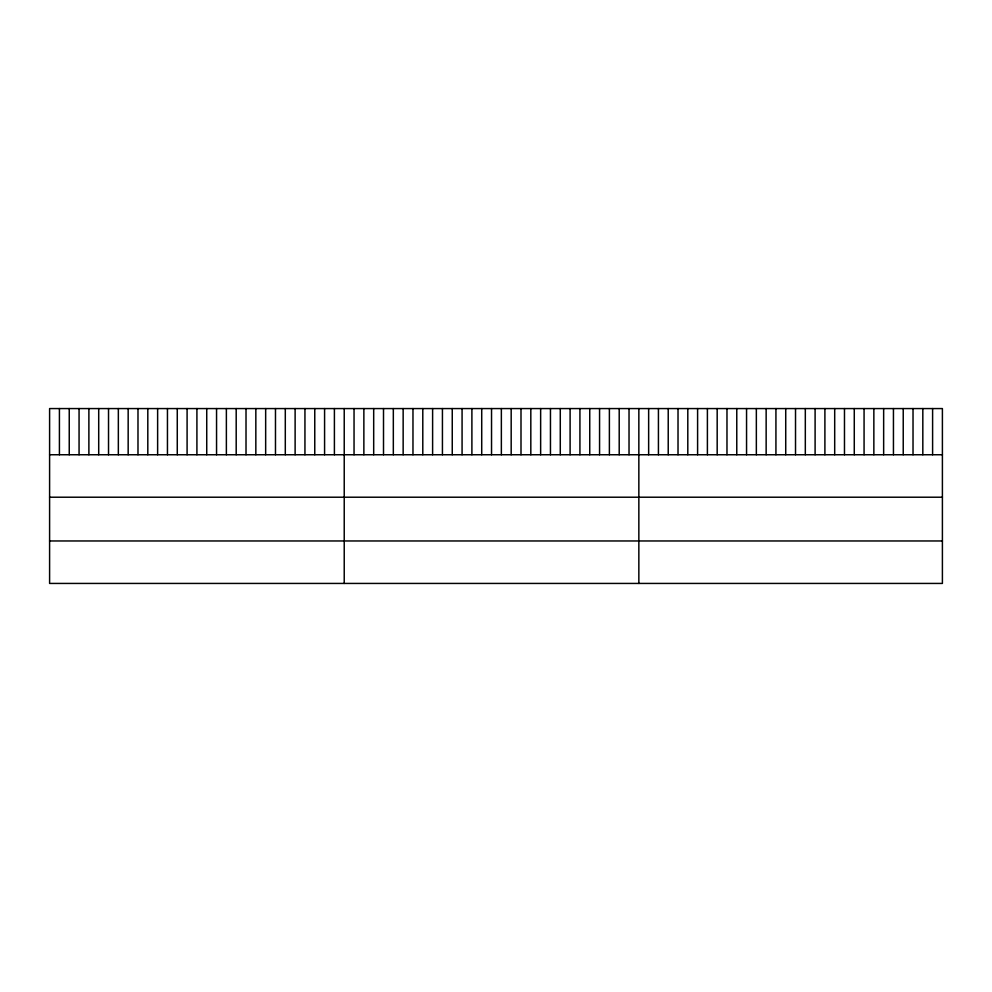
<?xml version="1.0" encoding="UTF-8"?>
<svg xmlns="http://www.w3.org/2000/svg" width="992" height="992" viewBox="0 0 992 992"><rect width="100%" height="100%" fill="white"/><g stroke="black" fill="none" stroke-linecap="round" stroke-linejoin="round"><path stroke-width="1.49" d="M942.4 454.745L942.4 583.432L49.6 583.432L49.6 408.568L942.4 408.568L942.4 454.745L49.6 454.745M49.6 497.215L942.4 497.215M49.6 540.962L942.4 540.962M932.604 408.568L932.604 454.745M922.82 408.568L922.82 454.745M913.024 408.568L913.024 454.745M903.228 408.568L903.228 454.745M893.445 408.568L893.445 454.745M883.649 408.568L883.649 454.745M873.853 408.568L873.853 454.745M864.069 408.568L864.069 454.745M854.273 408.568L854.273 454.745M844.477 408.568L844.477 454.745M834.694 408.568L834.694 454.745M824.898 408.568L824.898 454.745M815.102 408.568L815.102 454.745M805.318 408.568L805.318 454.745M795.522 408.568L795.522 454.745M785.726 408.568L785.726 454.745M775.93 408.568L775.93 454.745M766.146 408.568L766.146 454.745M756.35 408.568L756.35 454.745M746.554 408.568L746.554 454.745M736.771 408.568L736.771 454.745M726.975 408.568L726.975 454.745M717.179 408.568L717.179 454.745M707.395 408.568L707.395 454.745M697.599 408.568L697.599 454.745M687.803 408.568L687.803 454.745M678.02 408.568L678.02 454.745M668.224 408.568L668.224 454.745M658.428 408.568L658.428 454.745M648.644 408.568L648.644 454.745M638.848 408.568L638.848 583.432M629.027 408.568L629.027 454.745M619.206 408.568L619.206 454.745M609.386 408.568L609.386 454.745M599.565 408.568L599.565 454.745M589.744 408.568L589.744 454.745M579.923 408.568L579.923 454.745M570.102 408.568L570.102 454.745M560.282 408.568L560.282 454.745M550.461 408.568L550.461 454.745M540.64 408.568L540.64 454.745M530.819 408.568L530.819 454.745M520.998 408.568L520.998 454.745M511.178 408.568L511.178 454.745M501.357 408.568L501.357 454.745M491.536 408.568L491.536 454.745M481.715 408.568L481.715 454.745M471.894 408.568L471.894 454.745M462.074 408.568L462.074 454.745M452.253 408.568L452.253 454.745M442.432 408.568L442.432 454.745M432.611 408.568L432.611 454.745M422.79 408.568L422.79 454.745M412.97 408.568L412.97 454.745M403.149 408.568L403.149 454.745M393.328 408.568L393.328 454.745M383.507 408.568L383.507 454.745M373.686 408.568L373.686 454.745M363.866 408.568L363.866 454.745M354.045 408.568L354.045 454.745M344.224 408.568L344.224 583.432M334.403 408.568L334.403 454.745M324.582 408.568L324.582 454.745M314.762 408.568L314.762 454.745M304.941 408.568L304.941 454.745M295.12 408.568L295.12 454.745M285.299 408.568L285.299 454.745M275.478 408.568L275.478 454.745M265.658 408.568L265.658 454.745M255.837 408.568L255.837 454.745M246.016 408.568L246.016 454.745M236.195 408.568L236.195 454.745M226.374 408.568L226.374 454.745M216.554 408.568L216.554 454.745M206.733 408.568L206.733 454.745M196.912 408.568L196.912 454.745M187.091 408.568L187.091 454.745M177.27 408.568L177.27 454.745M167.45 408.568L167.45 454.745M157.629 408.568L157.629 454.745M147.808 408.568L147.808 454.745M137.987 408.568L137.987 454.745M128.166 408.568L128.166 454.745M118.346 408.568L118.346 454.745M108.525 408.568L108.525 454.745M98.704 408.568L98.704 454.745M88.883 408.568L88.883 454.745M79.062 408.568L79.062 454.745M69.242 408.568L69.242 454.745M59.421 408.568L59.421 454.745"/></g></svg>
